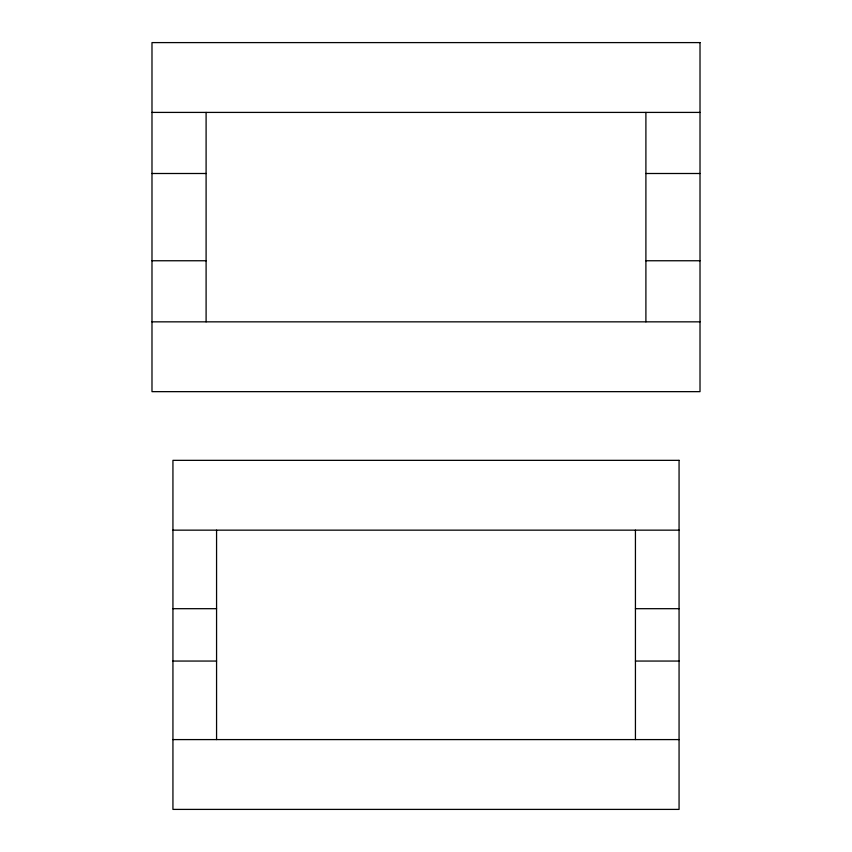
<?xml version="1.0" encoding="UTF-8"?>
<svg xmlns="http://www.w3.org/2000/svg" width="852" height="852" viewBox="0 0 852 852"><rect width="100%" height="100%" fill="white"/><g stroke="black" fill="none" stroke-linecap="round" stroke-linejoin="round"><path stroke-width="1.28" d="M151.986 112.411L700.014 112.411M151.986 173.499L206.099 173.499M645.901 173.499L700.014 173.499M151.986 260.755L206.099 260.755M645.901 260.755L700.014 260.755M151.986 321.843L700.014 321.843M172.935 530.157L679.065 530.157M172.935 608.69L216.568 608.69M635.432 608.69L679.065 608.69M172.935 661.056L216.568 661.056M635.432 661.056L679.065 661.056M172.935 739.589L679.065 739.589M645.901 112.411L645.901 321.843M635.432 530.157L635.432 739.589M216.568 530.157L216.568 739.589M206.099 112.411L206.099 321.843M700.014 42.6L151.986 42.6L151.986 391.654L700.014 391.654L700.014 42.6M679.065 460.346L172.935 460.346L172.935 809.4L679.065 809.4L679.065 460.346"/></g></svg>
